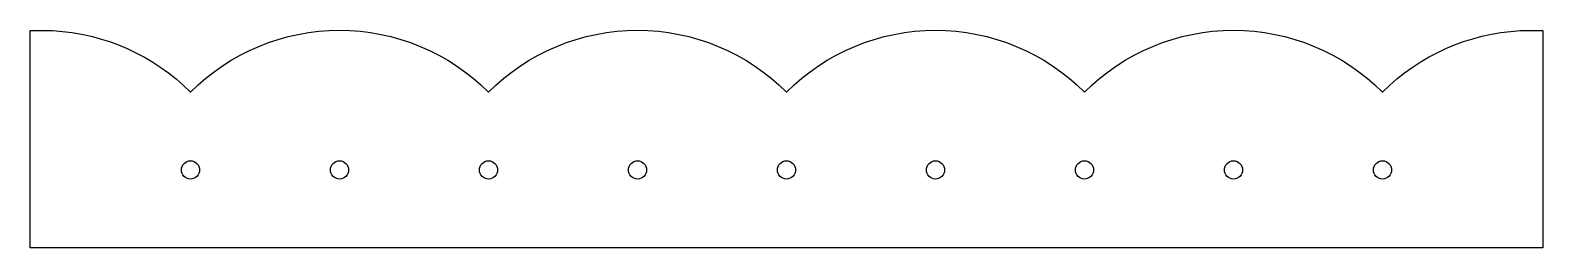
# Model space of a CAD drawing. Header units: millimetres. Extents: x -170 to 170, y 0 to 49.
import ezdxf

# ---------------------------------------------------------------- set-up
doc = ezdxf.new("R2010")
doc.units = ezdxf.units.MM
doc.layers.get('0').update_dxf_attribs({"linetype": 'CONTINUOUS'})

msp = doc.modelspace()

# ---------------------------------------------------------------- linework, layer by layer
msp.add_lwpolyline([(-170.45, 48.86), (-165.37, 48.86, -0.185042), (-134.33, 35.02, -0.414214), (-67.16, 35.02, -0.414214), (0, 35.02, -0.414214), (67.16, 35.02, -0.414214), (134.33, 35.02, -0.185042), (165.37, 48.86), (170.45, 48.86), (170.45, 0), (-170.45, 0)], format="xyb", close=True)
for centre in [(-134.33, 17.51), (-100.74, 17.51), (-67.16, 17.51), (-33.58, 17.51), (0, 17.51), (33.58, 17.51), (67.16, 17.51), (100.74, 17.51), (134.33, 17.51)]:
    msp.add_circle(centre, 2.05)

doc.saveas('drawing.dxf')
